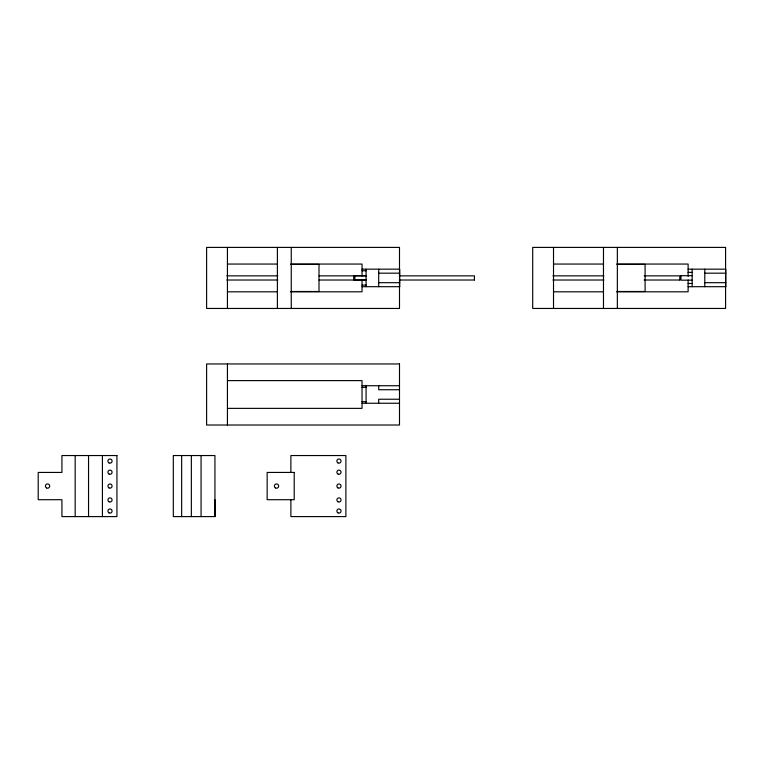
<?xml version="1.0" encoding="UTF-8"?>
<svg xmlns="http://www.w3.org/2000/svg" width="764" height="764" viewBox="0 0 764 764"><rect width="100%" height="100%" fill="white"/><g stroke="black" fill="none" stroke-linecap="round" stroke-linejoin="round"><path stroke-width="1.15" d="M214.942 516.598L214.942 455.545L173.313 455.545L173.313 516.598L214.942 516.598L214.942 499.704M227.433 264.058L277.456 264.058M290.559 264.058L362.031 264.058L362.031 275.966M553.518 264.058L603.541 264.058M616.644 264.058L688.116 264.058L688.116 276.406M291.256 264.363L319.008 264.363L319.008 291.495L291.256 291.495M617.35 264.363L645.093 264.363L645.093 291.495L617.35 291.495M362.031 269.167L399.496 269.167M688.116 269.167L725.58 269.167M362.031 270.771L366.08 270.771M688.116 272.376L692.165 272.376M378.696 273.178L399.715 273.178M704.78 273.178L725.8 273.178M354.868 275.689L366.08 275.689M680.953 275.689L692.165 275.689M226.803 275.852L277.8 275.852M319.008 275.852L366.462 275.852M399.687 275.852L474.425 275.852L474.425 279.987M552.888 275.852L603.885 275.852M644.205 275.852L679.788 275.852L679.788 279.987M226.803 280.016L277.8 280.016M319.008 280.016L366.462 280.016M399.687 280.016L474.425 280.016M552.888 280.016L603.885 280.016M644.205 280.016L679.788 280.016M366.08 280.168L354.868 280.168L354.868 275.699M692.165 280.168L680.953 280.168L680.953 275.699M378.696 282.68L399.715 282.68M704.78 282.68L725.8 282.68M688.116 283.482L692.165 283.482M362.031 285.087L366.08 285.087M362.031 286.691L399.715 286.691M688.116 286.691L725.8 286.691M227.433 291.81L277.456 291.81M290.559 291.81L362.031 291.81L362.031 279.901M553.518 291.81L603.541 291.81M616.644 291.81L688.116 291.81L688.116 279.977M227.433 380.615L362.031 380.615L362.031 408.368L227.433 408.368M362.031 385.724L399.496 385.724M362.031 387.329L366.08 387.329M399.496 389.736L378.696 389.736L378.696 385.724M399.496 399.238L378.696 399.238L378.696 403.249M362.031 401.644L366.08 401.644M362.031 403.249L399.496 403.249M725.8 269.186L725.8 286.672M704.78 269.167L704.78 286.691M692.165 269.167L692.165 286.691M617.35 247.402L617.35 308.455M603.474 247.402L603.474 308.455M553.518 247.402L553.518 308.455M399.715 269.186L399.715 286.672M399.496 276.759L399.496 247.402L206.614 247.402L206.614 308.455L399.496 308.455L399.496 279.118M378.696 269.167L378.696 286.691M366.08 269.167L366.08 286.691M366.08 385.724L366.08 403.249M353.703 275.871L353.703 279.987M291.256 247.402L291.256 308.455M290.883 472.438L290.883 455.545L345.891 455.545L345.891 516.598L290.883 516.598L290.883 499.704M277.389 247.402L277.389 308.455M227.433 247.402L227.433 308.455M227.433 363.96L227.433 425.013M201.066 455.545L201.066 516.598M191.353 455.545L191.353 516.598M181.641 455.545L181.641 516.598M102.424 455.545L102.424 516.598M88.548 455.545L88.548 516.598M75.178 455.545L75.178 516.598M725.58 247.402L532.699 247.402L532.699 308.455L725.58 308.455L725.58 247.402M399.496 363.96L206.614 363.96L206.614 425.013L399.496 425.013L399.496 363.96M116.94 455.545L61.932 455.545L61.932 472.438L38.2 472.438L38.2 499.704L61.932 499.704L61.932 516.598L116.94 516.598L116.94 455.545M294.207 472.438L267.152 472.438L267.152 499.704L294.207 499.704L294.207 472.438M108.965 487.871A2.082 2.082 0 0 0 112.088 486.066A2.082 2.082 0 0 0 108.965 484.271A2.082 2.082 0 0 0 108.965 487.871M108.965 501.747A2.082 2.082 0 0 0 112.088 499.942A2.082 2.082 0 0 0 108.965 498.147A2.082 2.082 0 0 0 108.965 501.747M108.965 473.995A2.082 2.082 0 0 0 112.088 472.19A2.082 2.082 0 0 0 108.965 470.395A2.082 2.082 0 0 0 108.965 473.995M108.965 462.898A2.082 2.082 0 0 0 112.088 461.093A2.082 2.082 0 0 0 108.965 459.288A2.082 2.082 0 0 0 108.965 462.898M108.965 512.845A2.082 2.082 0 0 0 112.088 511.049A2.082 2.082 0 0 0 108.965 509.244A2.082 2.082 0 0 0 108.965 512.845M46.489 487.919A2.139 2.139 0 0 0 49.698 486.066A2.139 2.139 0 0 0 46.489 484.214A2.139 2.139 0 0 0 46.489 487.919M337.917 487.871A2.082 2.082 0 0 0 341.04 486.066A2.082 2.082 0 0 0 337.917 484.271A2.082 2.082 0 0 0 337.917 487.871M337.917 501.747A2.082 2.082 0 0 0 341.04 499.942A2.082 2.082 0 0 0 337.917 498.147A2.082 2.082 0 0 0 337.917 501.747M337.917 473.995A2.082 2.082 0 0 0 341.04 472.19A2.082 2.082 0 0 0 337.917 470.395A2.082 2.082 0 0 0 337.917 473.995M337.917 462.898A2.082 2.082 0 0 0 341.04 461.093A2.082 2.082 0 0 0 337.917 459.288A2.082 2.082 0 0 0 337.917 462.898M337.917 512.845A2.082 2.082 0 0 0 341.04 511.049A2.082 2.082 0 0 0 337.917 509.244A2.082 2.082 0 0 0 337.917 512.845M275.441 487.919A2.139 2.139 0 0 0 278.659 486.066A2.139 2.139 0 0 0 275.441 484.214A2.139 2.139 0 0 0 275.441 487.919"/></g></svg>
